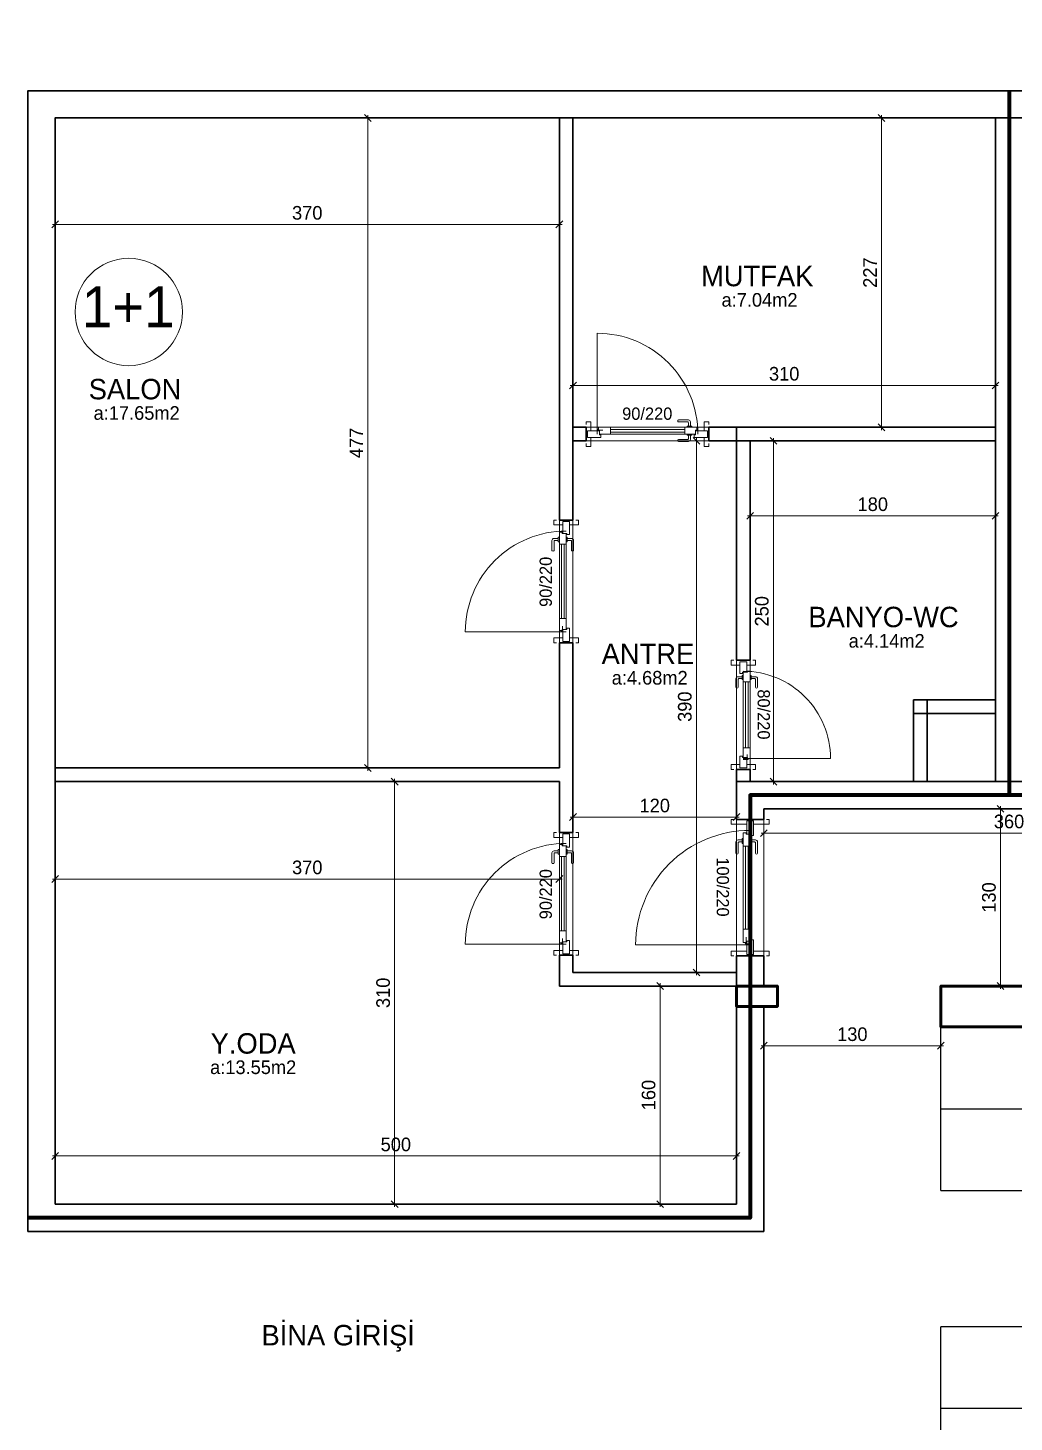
# Model space of a CAD drawing. Header units: centimetres. Extents: x 562865 to 1310255, y -148070 to 32737.
# Drawn here: x 591919 to 592642, y -4132 to -3109 of the extents above; entities that cross this region are included whole.
import ezdxf
from ezdxf.enums import TextEntityAlignment as Align

# ---------------------------------------------------------------- set-up
doc = ezdxf.new("R2010")
doc.units = ezdxf.units.CM
doc.header["$LTSCALE"] = 2.5
doc.linetypes.add('DASHED', pattern=[0.25, 0.125, -0.125])
doc.layers.get('0').update_dxf_attribs({"color": 86})
for name, color, linetype, lineweight in [('1', 126, 'Continuous', 25), ('DUVAR', 4, 'Continuous', 30), ('duvar-kesim', 7, 'Continuous', 0), ('iç ölçü', 106, 'Continuous', 18), ('kapi', 9, 'Continuous', 0), ('kolon', 1, 'Continuous', 53)]:
    doc.layers.add(name, color=color, linetype=linetype, lineweight=lineweight)
for name, color, linetype in [('alan', 7, 'Continuous'), ('kapi-yazi', 7, 'Continuous'), ('mahal', 7, 'Continuous'), ('MERBAS', 231, 'Continuous')]:
    doc.layers.add(name, color=color, linetype=linetype)
doc.styles.add('PINAR', font='comic.ttf')
doc.dimstyles.new('TEMİZ ÖLÇÜ', dxfattribs={"dimtxt": 10, "dimasz": 5, "dimexe": 1.8, "dimexo": 0.625, "dimgap": 3, "dimtad": 1, "dimdec": 0, "dimrnd": 0.5, "dimzin": 1, "dimdsep": 46, "dimtxsty": 'PINAR', "dimblk": 'OBLIQUE', "dimcen": 0.9, "dimdle": 2, "dimclrd": 256, "dimclre": 256, "dimclrt": 7, "dimadec": 0, "dimazin": 0, "dimtfac": 1, "dimtdec": 0, "dimtofl": 0, "dimtmove": 2, "dimatfit": 2, "dimfxl": 10, "dimfxlon": 1, "dimlwd": -1, "dimlwe": -1, "dimarcsym": 0})

# ---------------------------------------------------------------- blocks, each defined once
blk = doc.blocks.new('_Oblique')
at = {"color": 0, "linetype": 'ByBlock', "lineweight": -2}
blk.add_line((-0.5, -0.5), (0.5, 0.5), dxfattribs=at)
blk = doc.blocks.new('*D242')
at = {"layer": 'Defpoints', "color": 0}
for p in [(592168.1, -3175.2), (592194.8, -3175.2), (592194.8, -3652.2)]:
    blk.add_point(p, dxfattribs=at)
at = {"layer": 'iç ölçü'}
for p, q in [((592173.1, -3175.2), (592166.3, -3175.2)), ((592168.1, -3654.2), (592168.1, -3173.2)), ((592173.1, -3652.2), (592166.3, -3652.2))]:
    blk.add_line(p, q, dxfattribs=at)
at = {"layer": 'iç ölçü', "linetype": 'ByBlock', "xscale": 5, "yscale": 5, "zscale": 5}
for p, rotation in [((592168.1, -3175.2), 90), ((592168.1, -3652.2), 270)]:
    blk.add_blockref('_Oblique', p, dxfattribs=dict(at, rotation=rotation))
at = {"layer": 'iç ölçü', "color": 7, "insert": (592159.6, -3413.7), "char_height": 10, "attachment_point": 5, "rotation": 90, "style": 'PINAR'}
blk.add_mtext('477', dxfattribs=at)
blk = doc.blocks.new('*D243')
at = {"layer": 'Defpoints', "color": 0}
for p in [(591938.6, -3202.5), (592308.6, -3202.5), (591938.6, -3253.3)]:
    blk.add_point(p, dxfattribs=at)
at = {"layer": 'iç ölçü'}
for p, q in [((592310.6, -3253.3), (591936.6, -3253.3)), ((591938.6, -3248.3), (591938.6, -3255.2)), ((592308.6, -3248.3), (592308.6, -3255.2))]:
    blk.add_line(p, q, dxfattribs=at)
at = {"layer": 'iç ölçü', "linetype": 'ByBlock', "xscale": 5, "yscale": 5, "zscale": 5, "rotation": 180}
blk.add_blockref('_Oblique', (591938.6, -3253.3), dxfattribs=at)
at = {"layer": 'iç ölçü', "linetype": 'ByBlock', "xscale": 5, "yscale": 5, "zscale": 5}
blk.add_blockref('_Oblique', (592308.6, -3253.3), dxfattribs=at)
at = {"layer": 'iç ölçü', "color": 7, "insert": (592123.6, -3244.9), "char_height": 10, "attachment_point": 5, "style": 'PINAR'}
blk.add_mtext('370', dxfattribs=at)
blk = doc.blocks.new('*D244')
at = {"layer": 'Defpoints', "color": 0}
for p in [(592528.1, -3175.2), (592545, -3175.2), (592528.1, -3402.2)]:
    blk.add_point(p, dxfattribs=at)
at = {"layer": 'iç ölçü'}
for p, q in [((592540, -3175.2), (592546.8, -3175.2)), ((592545, -3404.2), (592545, -3173.2)), ((592540, -3402.2), (592546.8, -3402.2))]:
    blk.add_line(p, q, dxfattribs=at)
at = {"layer": 'iç ölçü', "linetype": 'ByBlock', "xscale": 5, "yscale": 5, "zscale": 5}
for p, rotation in [((592545, -3175.2), 90), ((592545, -3402.2), 270)]:
    blk.add_blockref('_Oblique', p, dxfattribs=dict(at, rotation=rotation))
at = {"layer": 'iç ölçü', "color": 7, "insert": (592536.6, -3288.7), "char_height": 10, "attachment_point": 5, "rotation": 90, "style": 'PINAR'}
blk.add_mtext('227', dxfattribs=at)
blk = doc.blocks.new('*D245')
at = {"layer": 'Defpoints', "color": 0}
for p in [(592318.6, -3109.1), (592628.6, -3109.1), (592318.6, -3371.5)]:
    blk.add_point(p, dxfattribs=at)
at = {"layer": 'iç ölçü'}
for p, q in [((592630.6, -3371.5), (592316.6, -3371.5)), ((592318.6, -3366.5), (592318.6, -3373.3)), ((592628.6, -3366.5), (592628.6, -3373.3))]:
    blk.add_line(p, q, dxfattribs=at)
at = {"layer": 'iç ölçü', "linetype": 'ByBlock', "xscale": 5, "yscale": 5, "zscale": 5, "rotation": 180}
blk.add_blockref('_Oblique', (592318.6, -3371.5), dxfattribs=at)
at = {"layer": 'iç ölçü', "linetype": 'ByBlock', "xscale": 5, "yscale": 5, "zscale": 5}
blk.add_blockref('_Oblique', (592628.6, -3371.5), dxfattribs=at)
at = {"layer": 'iç ölçü', "color": 7, "insert": (592473.6, -3363), "char_height": 10, "attachment_point": 5, "style": 'PINAR'}
blk.add_mtext('310', dxfattribs=at)
blk = doc.blocks.new('*D246')
at = {"layer": 'Defpoints', "color": 0}
for p in [(592448.6, -3467.2), (592448.6, -3483.9), (592628.6, -3483.9)]:
    blk.add_point(p, dxfattribs=at)
at = {"layer": 'iç ölçü'}
for p, q in [((592630.6, -3467.2), (592446.6, -3467.2)), ((592448.6, -3472.2), (592448.6, -3465.4)), ((592628.6, -3472.2), (592628.6, -3465.4))]:
    blk.add_line(p, q, dxfattribs=at)
at = {"layer": 'iç ölçü', "linetype": 'ByBlock', "xscale": 5, "yscale": 5, "zscale": 5, "rotation": 180}
blk.add_blockref('_Oblique', (592448.6, -3467.2), dxfattribs=at)
at = {"layer": 'iç ölçü', "linetype": 'ByBlock', "xscale": 5, "yscale": 5, "zscale": 5}
blk.add_blockref('_Oblique', (592628.6, -3467.2), dxfattribs=at)
at = {"layer": 'iç ölçü', "color": 7, "insert": (592538.6, -3458.7), "char_height": 10, "attachment_point": 5, "style": 'PINAR'}
blk.add_mtext('180', dxfattribs=at)
blk = doc.blocks.new('*D247')
at = {"layer": 'Defpoints', "color": 0}
for p in [(592491, -3412.2), (592465.7, -3662.2), (592491, -3662.2)]:
    blk.add_point(p, dxfattribs=at)
at = {"layer": 'iç ölçü'}
for p, q in [((592470.7, -3412.2), (592463.9, -3412.2)), ((592465.7, -3410.2), (592465.7, -3664.2)), ((592470.7, -3662.2), (592463.9, -3662.2))]:
    blk.add_line(p, q, dxfattribs=at)
at = {"layer": 'iç ölçü', "linetype": 'ByBlock', "xscale": 5, "yscale": 5, "zscale": 5}
for p, rotation in [((592465.7, -3412.2), 90), ((592465.7, -3662.2), 270)]:
    blk.add_blockref('_Oblique', p, dxfattribs=dict(at, rotation=rotation))
at = {"layer": 'iç ölçü', "color": 7, "insert": (592457.2, -3537.2), "char_height": 10, "attachment_point": 5, "rotation": 90, "style": 'PINAR'}
blk.add_mtext('250', dxfattribs=at)
blk = doc.blocks.new('*D248')
at = {"layer": 'Defpoints', "color": 0}
for p in [(592318.6, -3688.2), (592438.6, -3695.5), (592318.6, -3706.5)]:
    blk.add_point(p, dxfattribs=at)
at = {"layer": 'iç ölçü'}
for p, q in [((592440.6, -3688.2), (592316.6, -3688.2)), ((592318.6, -3693.2), (592318.6, -3686.4)), ((592438.6, -3693.2), (592438.6, -3686.4))]:
    blk.add_line(p, q, dxfattribs=at)
at = {"layer": 'iç ölçü', "linetype": 'ByBlock', "xscale": 5, "yscale": 5, "zscale": 5, "rotation": 180}
blk.add_blockref('_Oblique', (592318.6, -3688.2), dxfattribs=at)
at = {"layer": 'iç ölçü', "linetype": 'ByBlock', "xscale": 5, "yscale": 5, "zscale": 5}
blk.add_blockref('_Oblique', (592438.6, -3688.2), dxfattribs=at)
at = {"layer": 'iç ölçü', "color": 7, "insert": (592378.6, -3679.8), "char_height": 10, "attachment_point": 5, "style": 'PINAR'}
blk.add_mtext('120', dxfattribs=at)
blk = doc.blocks.new('*D249')
at = {"layer": 'Defpoints', "color": 0}
for p in [(592409.2, -3412.2), (592416.2, -3412.2), (592416.2, -3802.2)]:
    blk.add_point(p, dxfattribs=at)
at = {"layer": 'iç ölçü'}
for p, q in [((592414.2, -3412.2), (592407.4, -3412.2)), ((592409.2, -3804.2), (592409.2, -3410.2)), ((592414.2, -3802.2), (592407.4, -3802.2))]:
    blk.add_line(p, q, dxfattribs=at)
at = {"layer": 'iç ölçü', "linetype": 'ByBlock', "xscale": 5, "yscale": 5, "zscale": 5}
for p, rotation in [((592409.2, -3412.2), 90), ((592409.2, -3802.2), 270)]:
    blk.add_blockref('_Oblique', p, dxfattribs=dict(at, rotation=rotation))
at = {"layer": 'iç ölçü', "color": 7, "insert": (592400.7, -3607.2), "char_height": 10, "attachment_point": 5, "rotation": 90, "style": 'PINAR'}
blk.add_mtext('390', dxfattribs=at)
blk = doc.blocks.new('fm-door1')
at = {"linetype": 'Continuous'}
for p, q in [((0, 25), (0, -25)), ((100, 25), (0, 25)), ((80, 32), (80, 0)), ((84, 28), (128, 28)), ((90, 50), (910, 50)), ((90, 50), (90, 30)), ((100, 30), (90, 30)), ((100, 30), (100, -5)), ((100, 30), (100, -5)), ((100, 0), (900, 0)), ((190, 50), (190, 0)), ((810, 50), (810, 0)), ((910, 30), (900, 30)), ((900, 30), (900, -5)), ((900, 25), (1000, 25)), ((910, 50), (910, 30)), ((1000, 25), (1000, -25)), ((110, -25), (0, -25)), ((100, -5), (110, -5)), ((110, -5), (100, -5)), ((110, -5), (110, -25)), ((110, -25), (110, -5)), ((890, -25), (890, -5)), ((890, -5), (900, -5)), ((890, -25), (1000, -25))]:
    blk.add_line(p, q, dxfattribs=at)
at = {"color": 8, "linetype": 'Continuous'}
for p, q in [((190, 35), (810, 35)), ((190, 15), (810, 15))]:
    blk.add_line(p, q, dxfattribs=at)
at = {"linetype": 'Continuous'}
for points in [[(858, 58), (858, 89, 0.414214), (842, 104), (759, 104, 1), (759, 89), (835, 89, -0.414214), (842, 81), (842, 58)], [(858, -8), (858, -39, -0.414214), (842, -54), (759, -54, -1), (759, -39), (835, -39, 0.414214), (842, -31), (842, -8)]]:
    blk.add_lwpolyline(points, format="xyb", dxfattribs=at)
for points in [[(869, 50), (869, 58), (831, 58), (831, 50)], [(869, 0), (869, -8), (831, -8), (831, 0)]]:
    blk.add_lwpolyline(points, dxfattribs=at)
blk.add_circle((84, 32), 4.26, dxfattribs=at)
blk = doc.blocks.new('*D265')
at = {"layer": 'Defpoints', "color": 0}
for p in [(592458.6, -3700), (592458.6, -3740), (592818.6, -3741)]:
    blk.add_point(p, dxfattribs=at)
at = {"layer": 'iç ölçü'}
for p, q in [((592820.6, -3700), (592456.6, -3700)), ((592458.6, -3705), (592458.6, -3698.2)), ((592818.6, -3705), (592818.6, -3698.2))]:
    blk.add_line(p, q, dxfattribs=at)
at = {"layer": 'iç ölçü', "linetype": 'ByBlock', "xscale": 5, "yscale": 5, "zscale": 5, "rotation": 180}
blk.add_blockref('_Oblique', (592458.6, -3700), dxfattribs=at)
at = {"layer": 'iç ölçü', "linetype": 'ByBlock', "xscale": 5, "yscale": 5, "zscale": 5}
blk.add_blockref('_Oblique', (592818.6, -3700), dxfattribs=at)
at = {"layer": 'iç ölçü', "color": 7, "insert": (592638.6, -3691.5), "char_height": 10, "attachment_point": 5, "style": 'PINAR'}
blk.add_mtext('360', dxfattribs=at)
blk = doc.blocks.new('*D342')
at = {"layer": 'Defpoints', "color": 0}
for p in [(592632.3, -3682.2), (592638.6, -3682.2), (592631.3, -3812.2)]:
    blk.add_point(p, dxfattribs=at)
at = {"layer": 'iç ölçü'}
for p, q in [((592637.3, -3682.2), (592630.5, -3682.2)), ((592632.3, -3814.2), (592632.3, -3680.2)), ((592631.9, -3812.2), (592634.1, -3812.2))]:
    blk.add_line(p, q, dxfattribs=at)
at = {"layer": 'iç ölçü', "linetype": 'ByBlock', "xscale": 5, "yscale": 5, "zscale": 5}
for p, rotation in [((592632.3, -3682.2), 90), ((592632.3, -3812.2), 270)]:
    blk.add_blockref('_Oblique', p, dxfattribs=dict(at, rotation=rotation))
at = {"layer": 'iç ölçü', "color": 7, "insert": (592623.9, -3747.2), "char_height": 10, "attachment_point": 5, "rotation": 90, "style": 'PINAR'}
blk.add_mtext('130', dxfattribs=at)
blk = doc.blocks.new('*D343')
at = {"layer": 'Defpoints', "color": 0}
for p in [(592458.6, -3841.4), (592588.6, -3856), (592588.6, -3886.4)]:
    blk.add_point(p, dxfattribs=at)
at = {"layer": 'iç ölçü'}
for p, q in [((592456.6, -3856), (592590.6, -3856)), ((592458.6, -3851), (592458.6, -3857.8)), ((592588.6, -3861), (592588.6, -3854.2))]:
    blk.add_line(p, q, dxfattribs=at)
at = {"layer": 'iç ölçü', "linetype": 'ByBlock', "xscale": 5, "yscale": 5, "zscale": 5, "rotation": 180}
blk.add_blockref('_Oblique', (592458.6, -3856), dxfattribs=at)
at = {"layer": 'iç ölçü', "linetype": 'ByBlock', "xscale": 5, "yscale": 5, "zscale": 5}
blk.add_blockref('_Oblique', (592588.6, -3856), dxfattribs=at)
at = {"layer": 'iç ölçü', "color": 7, "insert": (592523.6, -3847.6), "char_height": 10, "attachment_point": 5, "style": 'PINAR'}
blk.add_mtext('130', dxfattribs=at)
blk = doc.blocks.new('*D344')
at = {"layer": 'Defpoints', "color": 0}
for p in [(592123.6, -3662.2), (592140.3, -3972.2), (592187.7, -3972.2)]:
    blk.add_point(p, dxfattribs=at)
at = {"layer": 'iç ölçü'}
for p, q in [((592182.7, -3662.2), (592189.5, -3662.2)), ((592187.7, -3660.2), (592187.7, -3974.2)), ((592182.7, -3972.2), (592189.5, -3972.2))]:
    blk.add_line(p, q, dxfattribs=at)
at = {"layer": 'iç ölçü', "linetype": 'ByBlock', "xscale": 5, "yscale": 5, "zscale": 5}
for p, rotation in [((592187.7, -3662.2), 90), ((592187.7, -3972.2), 270)]:
    blk.add_blockref('_Oblique', p, dxfattribs=dict(at, rotation=rotation))
at = {"layer": 'iç ölçü', "color": 7, "insert": (592179.3, -3817.2), "char_height": 10, "attachment_point": 5, "rotation": 90, "style": 'PINAR'}
blk.add_mtext('310', dxfattribs=at)
blk = doc.blocks.new('*D345')
at = {"layer": 'Defpoints', "color": 0}
for p in [(591938.6, -3831.3), (592438.6, -3860.2), (591938.6, -3936.9)]:
    blk.add_point(p, dxfattribs=at)
at = {"layer": 'iç ölçü'}
for p, q in [((592440.6, -3936.9), (591936.6, -3936.9)), ((591938.6, -3931.9), (591938.6, -3938.8)), ((592438.6, -3931.9), (592438.6, -3938.8))]:
    blk.add_line(p, q, dxfattribs=at)
at = {"layer": 'iç ölçü', "linetype": 'ByBlock', "xscale": 5, "yscale": 5, "zscale": 5, "rotation": 180}
blk.add_blockref('_Oblique', (591938.6, -3936.9), dxfattribs=at)
at = {"layer": 'iç ölçü', "linetype": 'ByBlock', "xscale": 5, "yscale": 5, "zscale": 5}
blk.add_blockref('_Oblique', (592438.6, -3936.9), dxfattribs=at)
at = {"layer": 'iç ölçü', "color": 7, "insert": (592188.6, -3928.5), "char_height": 10, "attachment_point": 5, "style": 'PINAR'}
blk.add_mtext('500', dxfattribs=at)
blk = doc.blocks.new('*D346')
at = {"layer": 'Defpoints', "color": 0}
for p in [(591938.6, -3733.7), (591938.6, -3800.9), (592308.6, -3800.9)]:
    blk.add_point(p, dxfattribs=at)
at = {"layer": 'iç ölçü'}
for p, q in [((592310.6, -3733.7), (591936.6, -3733.7)), ((591938.6, -3738.7), (591938.6, -3731.9)), ((592308.6, -3738.7), (592308.6, -3731.9))]:
    blk.add_line(p, q, dxfattribs=at)
at = {"layer": 'iç ölçü', "linetype": 'ByBlock', "xscale": 5, "yscale": 5, "zscale": 5, "rotation": 180}
blk.add_blockref('_Oblique', (591938.6, -3733.7), dxfattribs=at)
at = {"layer": 'iç ölçü', "linetype": 'ByBlock', "xscale": 5, "yscale": 5, "zscale": 5}
blk.add_blockref('_Oblique', (592308.6, -3733.7), dxfattribs=at)
at = {"layer": 'iç ölçü', "color": 7, "insert": (592123.6, -3725.2), "char_height": 10, "attachment_point": 5, "style": 'PINAR'}
blk.add_mtext('370', dxfattribs=at)
blk = doc.blocks.new('*D352')
at = {"layer": 'Defpoints', "color": 0}
for p in [(592373.6, -3812.2), (592373.6, -3972.2), (592382.6, -3972.2)]:
    blk.add_point(p, dxfattribs=at)
at = {"layer": 'iç ölçü'}
for p, q in [((592377.6, -3812.2), (592384.4, -3812.2)), ((592382.6, -3810.2), (592382.6, -3974.2)), ((592377.6, -3972.2), (592384.4, -3972.2))]:
    blk.add_line(p, q, dxfattribs=at)
at = {"layer": 'iç ölçü', "linetype": 'ByBlock', "xscale": 5, "yscale": 5, "zscale": 5}
for p, rotation in [((592382.6, -3812.2), 90), ((592382.6, -3972.2), 270)]:
    blk.add_blockref('_Oblique', p, dxfattribs=dict(at, rotation=rotation))
at = {"layer": 'iç ölçü', "color": 7, "insert": (592374.1, -3892.2), "char_height": 10, "attachment_point": 5, "rotation": 90, "style": 'PINAR'}
blk.add_mtext('160', dxfattribs=at)

msp = doc.modelspace()

# ---------------------------------------------------------------- linework, layer by layer
at = {"layer": '1', "linetype": 'DASHED', "ltscale": 20}
msp.add_line((592588.6, -3837.2), (592588.6, -3840.2), dxfattribs=at)
at = {"layer": 'DUVAR'}
for p, q in [((592308.6, -3470.3), (592308.6, -3175.2)), ((592318.6, -3470.3), (592318.6, -3175.2)), ((592628.6, -3175.2), (592628.6, -3662.2)), ((592318.6, -3402.2), (592328.3, -3402.2)), ((592328.3, -3412.2), (592328.3, -3402.2)), ((592418.3, -3402.2), (592628.6, -3402.2)), ((592418.3, -3412.2), (592418.3, -3402.2)), ((592438.6, -3573.2), (592438.6, -3402.2)), ((592318.6, -3412.2), (592328.3, -3412.2)), ((592418.3, -3412.2), (592628.6, -3412.2)), ((592448.6, -3573.2), (592448.6, -3412.2)), ((592318.6, -3470.3), (592308.6, -3470.3)), ((592308.6, -3652.2), (592308.6, -3560.3)), ((592318.6, -3560.3), (592308.6, -3560.3)), ((592318.6, -3662.2), (592318.6, -3560.3)), ((592438.6, -3573.2), (592448.6, -3573.2)), ((592628.6, -3602.2), (592568.6, -3602.2)), ((592568.6, -3602.2), (592568.6, -3662.2)), ((592578.6, -3602.2), (592578.6, -3662.2)), ((592628.6, -3612.2), (592568.6, -3612.2)), ((591938.6, -3652.2), (592308.6, -3652.2)), ((591938.6, -3662.2), (592308.6, -3662.2)), ((592308.6, -3699.6), (592308.6, -3662.2)), ((592318.6, -3699.6), (592318.6, -3662.2)), ((592438.6, -3662.2), (592438.6, -3653.2)), ((592438.6, -3653.2), (592448.6, -3653.2)), ((592838.6, -3662.2), (592438.6, -3662.2)), ((592438.6, -3690), (592438.6, -3662.2)), ((592448.6, -3662.2), (592448.6, -3653.2)), ((592818.6, -3682.2), (592458.6, -3682.2)), ((592458.6, -3690), (592458.6, -3682.2)), ((592458.6, -3690), (592438.6, -3690)), ((592318.6, -3699.6), (592308.6, -3699.6)), ((592308.6, -3812.2), (592308.6, -3789.6)), ((592318.6, -3789.6), (592308.6, -3789.6)), ((592318.6, -3802.2), (592318.6, -3789.6)), ((592438.6, -3812.2), (592438.6, -3790)), ((592458.6, -3790), (592438.6, -3790)), ((592458.6, -3812.2), (592458.6, -3790)), ((592318.6, -3802.2), (592438.6, -3802.2)), ((592308.6, -3812.2), (592438.6, -3812.2)), ((592438.6, -3972.2), (592438.6, -3827.2)), ((592458.6, -3992.2), (592458.6, -3827.2)), ((591938.6, -3972.2), (592438.6, -3972.2)), ((591918.6, -3992.2), (592458.6, -3992.2))]:
    msp.add_line(p, q, dxfattribs=at)
for points in [[(591918.6, -4142.2), (591918.6, -5429.2), (593358.6, -5429.2), (593358.6, -3155.2), (591918.6, -3155.2), (591918.6, -3992.2)], [(591938.6, -4162.2), (591938.6, -5409.2), (593338.6, -5409.2), (593338.6, -3175.2), (591938.6, -3175.2), (591938.6, -3972.2)]]:
    msp.add_lwpolyline(points, dxfattribs=at)
at = {"layer": 'duvar-kesim'}
for p, q in [((592328.3, -3402.2), (592418.3, -3402.2)), ((592328.3, -3412.2), (592418.3, -3412.2)), ((592308.6, -3560.3), (592308.6, -3470.3)), ((592318.6, -3560.3), (592318.6, -3470.3)), ((592438.6, -3653.2), (592438.6, -3573.2)), ((592448.6, -3653.2), (592448.6, -3573.2)), ((592438.6, -3790), (592438.6, -3690)), ((592458.6, -3790), (592458.6, -3690)), ((592308.6, -3789.6), (592308.6, -3699.6)), ((592318.6, -3789.6), (592318.6, -3699.6))]:
    msp.add_line(p, q, dxfattribs=at)
at = {"layer": 'iç ölçü'}
msp.add_lwpolyline([(591918.6, -3982.2), (591918.6, -3155.2), (593358.6, -3155.2), (593358.6, -5429.2), (591918.6, -5429.2), (591918.6, -4152.2)], dxfattribs=at)
msp.add_circle((591992.6, -3317.6), 39.4, dxfattribs=at)
at = {"layer": 'kapi'}
for points in [[(592336.3, -3407.2), (592336.3, -3333.2, -0.414214), (592410.3, -3407.2, -0.414214)], [(592313.6, -3552.3), (592239.6, -3552.3, -0.414214), (592313.6, -3478.3, -0.414214)], [(592443.6, -3645.2), (592507.6, -3645.2, 0.414214), (592443.6, -3581.2, 0.414214)], [(592448.6, -3782), (592364.6, -3782, -0.414214), (592448.6, -3698, -0.414214)], [(592313.6, -3781.5), (592239.6, -3781.5, -0.414214), (592313.6, -3707.5, -0.414214)]]:
    msp.add_lwpolyline(points, format="xyb", dxfattribs=at)
for points in [[(592328.3, -3400.2), (592328.3, -3398.2), (592331.8, -3398.2), (592331.8, -3404.7)], [(592418.3, -3400.2), (592418.3, -3398.2), (592414.8, -3398.2), (592414.8, -3404.7)], [(592328.3, -3414.2), (592328.3, -3416.2), (592331.8, -3416.2), (592331.8, -3409.7)], [(592418.3, -3414.2), (592418.3, -3416.2), (592414.8, -3416.2), (592414.8, -3409.7)], [(592306.6, -3470.3), (592304.6, -3470.3), (592304.6, -3473.8), (592311.1, -3473.8)], [(592320.6, -3470.3), (592322.6, -3470.3), (592322.6, -3473.8), (592316.1, -3473.8)], [(592306.6, -3560.3), (592304.6, -3560.3), (592304.6, -3556.8), (592311.1, -3556.8)], [(592320.6, -3560.3), (592322.6, -3560.3), (592322.6, -3556.8), (592316.1, -3556.8)], [(592436.6, -3573.2), (592434.6, -3573.2), (592434.6, -3576.7), (592441.1, -3576.7)], [(592450.6, -3573.2), (592452.6, -3573.2), (592452.6, -3576.7), (592446.1, -3576.7)], [(592436.6, -3653.2), (592434.6, -3653.2), (592434.6, -3649.7), (592441.1, -3649.7)], [(592450.6, -3653.2), (592452.6, -3653.2), (592452.6, -3649.7), (592446.1, -3649.7)], [(592436.6, -3690), (592434.6, -3690), (592434.6, -3693.5), (592446.1, -3693.5)], [(592460.6, -3690), (592462.6, -3690), (592462.6, -3693.5), (592451.1, -3693.5)], [(592306.6, -3699.6), (592304.6, -3699.6), (592304.6, -3703.1), (592311.1, -3703.1)], [(592320.6, -3699.6), (592322.6, -3699.6), (592322.6, -3703.1), (592316.1, -3703.1)], [(592306.6, -3789.6), (592304.6, -3789.6), (592304.6, -3786.1), (592311.1, -3786.1)], [(592320.6, -3789.6), (592322.6, -3789.6), (592322.6, -3786.1), (592316.1, -3786.1)], [(592436.6, -3790), (592434.6, -3790), (592434.6, -3786.5), (592446.1, -3786.5)], [(592460.6, -3790), (592462.6, -3790), (592462.6, -3786.5), (592451.1, -3786.5)]]:
    msp.add_lwpolyline(points, dxfattribs=at)
at = {"layer": 'kolon', "color": 6, "lineweight": 140}
msp.add_line((592638.6, -3155.2), (592638.6, -3672.2), dxfattribs=at)
msp.add_lwpolyline([(592448.6, -4152.2), (592448.6, -4552.2), (592828.6, -4552.2), (592828.6, -3672.2), (592448.6, -3672.2), (592448.6, -3982.2), (591918.6, -3982.2)], dxfattribs=at)
at = {"layer": 'kolon'}
for points in [[(592438.6, -3812.2), (592468.6, -3812.2), (592468.6, -3827.2), (592438.6, -3827.2)], [(592838.6, -4412.2), (592838.6, -3812.2), (592588.6, -3812.2), (592588.6, -3842.2), (592813.6, -3842.2), (592813.6, -4182.2), (592588.6, -4182.2), (592588.6, -4207.2), (592813.6, -4207.2), (592813.6, -4387.2), (592588.6, -4387.2), (592588.6, -4412.2)]]:
    msp.add_lwpolyline(points, close=True, dxfattribs=at)
at = {"layer": 'MERBAS'}
for p, q in [((592588.6, -3962.2), (592588.6, -3842.2)), ((592588.6, -3842.2), (592813.6, -3842.2)), ((592588.6, -4182.2), (592588.6, -4062.2))]:
    msp.add_line(p, q, dxfattribs=at)
for points in [[(592588.6, -3902.2), (592683.6, -3902.2, -0.414214), (592753.6, -3972.2), (592753.6, -4052.2, -0.414214), (592683.6, -4122.2), (592588.6, -4122.2)], [(592588.6, -3962.2), (592683.6, -3962.2, -0.414214), (592693.6, -3972.2), (592693.6, -4052.2, -0.414214), (592683.6, -4062.2), (592588.6, -4062.2)]]:
    msp.add_lwpolyline(points, format="xyb", dxfattribs=at)

# ---------------------------------------------------------------- block references
at = {"layer": 'kapi'}
for p, xscale, yscale, zscale, rotation in [((592329.3, -3407.2), -0.08799999998882413, -0.09999999999990905, 0.08800000000000001, 180), ((592313.6, -3559.3), -0.08800000000021749, -0.09999999999990905, 0.08800000000000001, 269.999957099087), ((592443.6, -3652.2), -0.07799999999997453, 0.09999999999990905, 0.07800000000000001, 270), ((592448.6, -3789), 0.09799999999995634, 0.0999999999994543, 0.098, 90), ((592313.6, -3788.5), -0.08800000000021749, -0.09999999999990905, 0.08800000000000001, 269.999957099087)]:
    msp.add_blockref('fm-door1', p, dxfattribs=dict(at, xscale=xscale, yscale=yscale, zscale=zscale, rotation=rotation))

# ---------------------------------------------------------------- texts
at = {"layer": 'alan', "style": 'PINAR'}
for s, p in [('a:7.04m2', (592455.5, -3313.7)), ('a:17.65m2', (591998.4, -3396.7)), ('a:4.14m2', (592548.8, -3563.9)), ('a:4.68m2', (592374.9, -3591)), ('a:13.55m2', (592083.9, -3876.8))]:
    msp.add_text(s, height=10, dxfattribs=at).set_placement(p, align=Align.CENTER)
at = {"layer": 'kapi-yazi', "style": 'PINAR'}
for s, rotation, p in [('90/220', 360, (592373.1, -3392.2)), ('90/220', 90, (592298.6, -3515.6)), ('80/220', 270, (592458.6, -3612.9)), ('100/220', 270, (592428.6, -3739.5)), ('90/220', 90, (592298.6, -3744.8))]:
    msp.add_text(s, height=9, rotation=rotation, dxfattribs=at).set_placement(p, align=Align.MIDDLE_CENTER)
at = {"layer": 'mahal', "style": 'PINAR'}
for s, height, p in [('MUTFAK', 15, (592453.8, -3298.7)), ('1+1', 30, (591992.2, -3328.8)), ('SALON', 15, (591997.2, -3381.7)), ('BANYO-WC', 15, (592546.5, -3548.9)), ('ANTRE', 15, (592373.6, -3576)), ('Y.ODA', 15, (592083.9, -3861.8)), ('BİNA GİRİŞİ', 15, (592146.3, -4075.9))]:
    msp.add_text(s, height=height, dxfattribs=at).set_placement(p, align=Align.CENTER)

# ---------------------------------------------------------------- dimensions: what is measured, and where the dimension line sits
at = {"layer": 'iç ölçü'}
for base, p1, p2, angle, picture, middle in [((592318.6, -3371.5), (592628.6, -3109.1), (592318.6, -3109.1), 180, '*D245', (592473.6, -3363)), ((592168.1, -3175.2), (592194.8, -3652.2), (592194.8, -3175.2), 90, '*D242', (592159.6, -3413.7)), ((592545, -3175.2), (592528.1, -3402.2), (592528.1, -3175.2), 90, '*D244', (592536.6, -3288.7)), ((591938.6, -3253.3), (592308.6, -3202.5), (591938.6, -3202.5), 180, '*D243', (592123.6, -3244.9)), ((592409.2, -3412.2), (592416.2, -3802.2), (592416.2, -3412.2), 90, '*D249', (592400.7, -3607.2)), ((592465.7, -3662.2), (592491, -3412.2), (592491, -3662.2), 90, '*D247', (592457.2, -3537.2)), ((592448.6, -3467.2), (592628.6, -3483.9), (592448.6, -3483.9), 180, '*D246', (592538.6, -3458.7)), ((592187.7, -3972.2), (592123.6, -3662.2), (592140.3, -3972.2), 90, '*D344', (592179.3, -3817.2)), ((592318.6, -3688.2), (592438.6, -3695.5), (592318.6, -3706.5), 180, '*D248', (592378.6, -3679.8)), ((592632.3, -3682.2), (592631.3, -3812.2), (592638.6, -3682.2), 90, '*D342', (592623.9, -3747.2)), ((592382.6, -3972.2), (592373.6, -3812.2), (592373.6, -3972.2), 90, '*D352', (592374.1, -3892.2)), ((592588.6, -3856), (592458.6, -3841.4), (592588.6, -3886.4), 180, '*D343', (592523.6, -3847.6))]:
    dim = msp.add_linear_dim(base=base, p1=p1, p2=p2, angle=angle, dimstyle='TEMİZ ÖLÇÜ', override={"dimfxl": 5, "dimarcsym": 1}, dxfattribs=at)
    dim.commit()
    dim.dimension.update_dxf_attribs({"geometry": picture, "text_midpoint": middle})
for base, p1, p2, picture, middle in [((592458.6, -3700), (592818.6, -3741), (592458.6, -3740), '*D265', (592638.6, -3691.5)), ((591938.6, -3733.7), (592308.6, -3800.9), (591938.6, -3800.9), '*D346', (592123.6, -3725.2)), ((591938.6, -3936.9), (592438.6, -3860.2), (591938.6, -3831.3), '*D345', (592188.6, -3928.5))]:
    dim = msp.add_linear_dim(base=base, p1=p1, p2=p2, dimstyle='TEMİZ ÖLÇÜ', override={"dimfxl": 5, "dimarcsym": 1}, dxfattribs=at)
    dim.commit()
    dim.dimension.update_dxf_attribs({"geometry": picture, "text_midpoint": middle})

doc.saveas('drawing.dxf')
